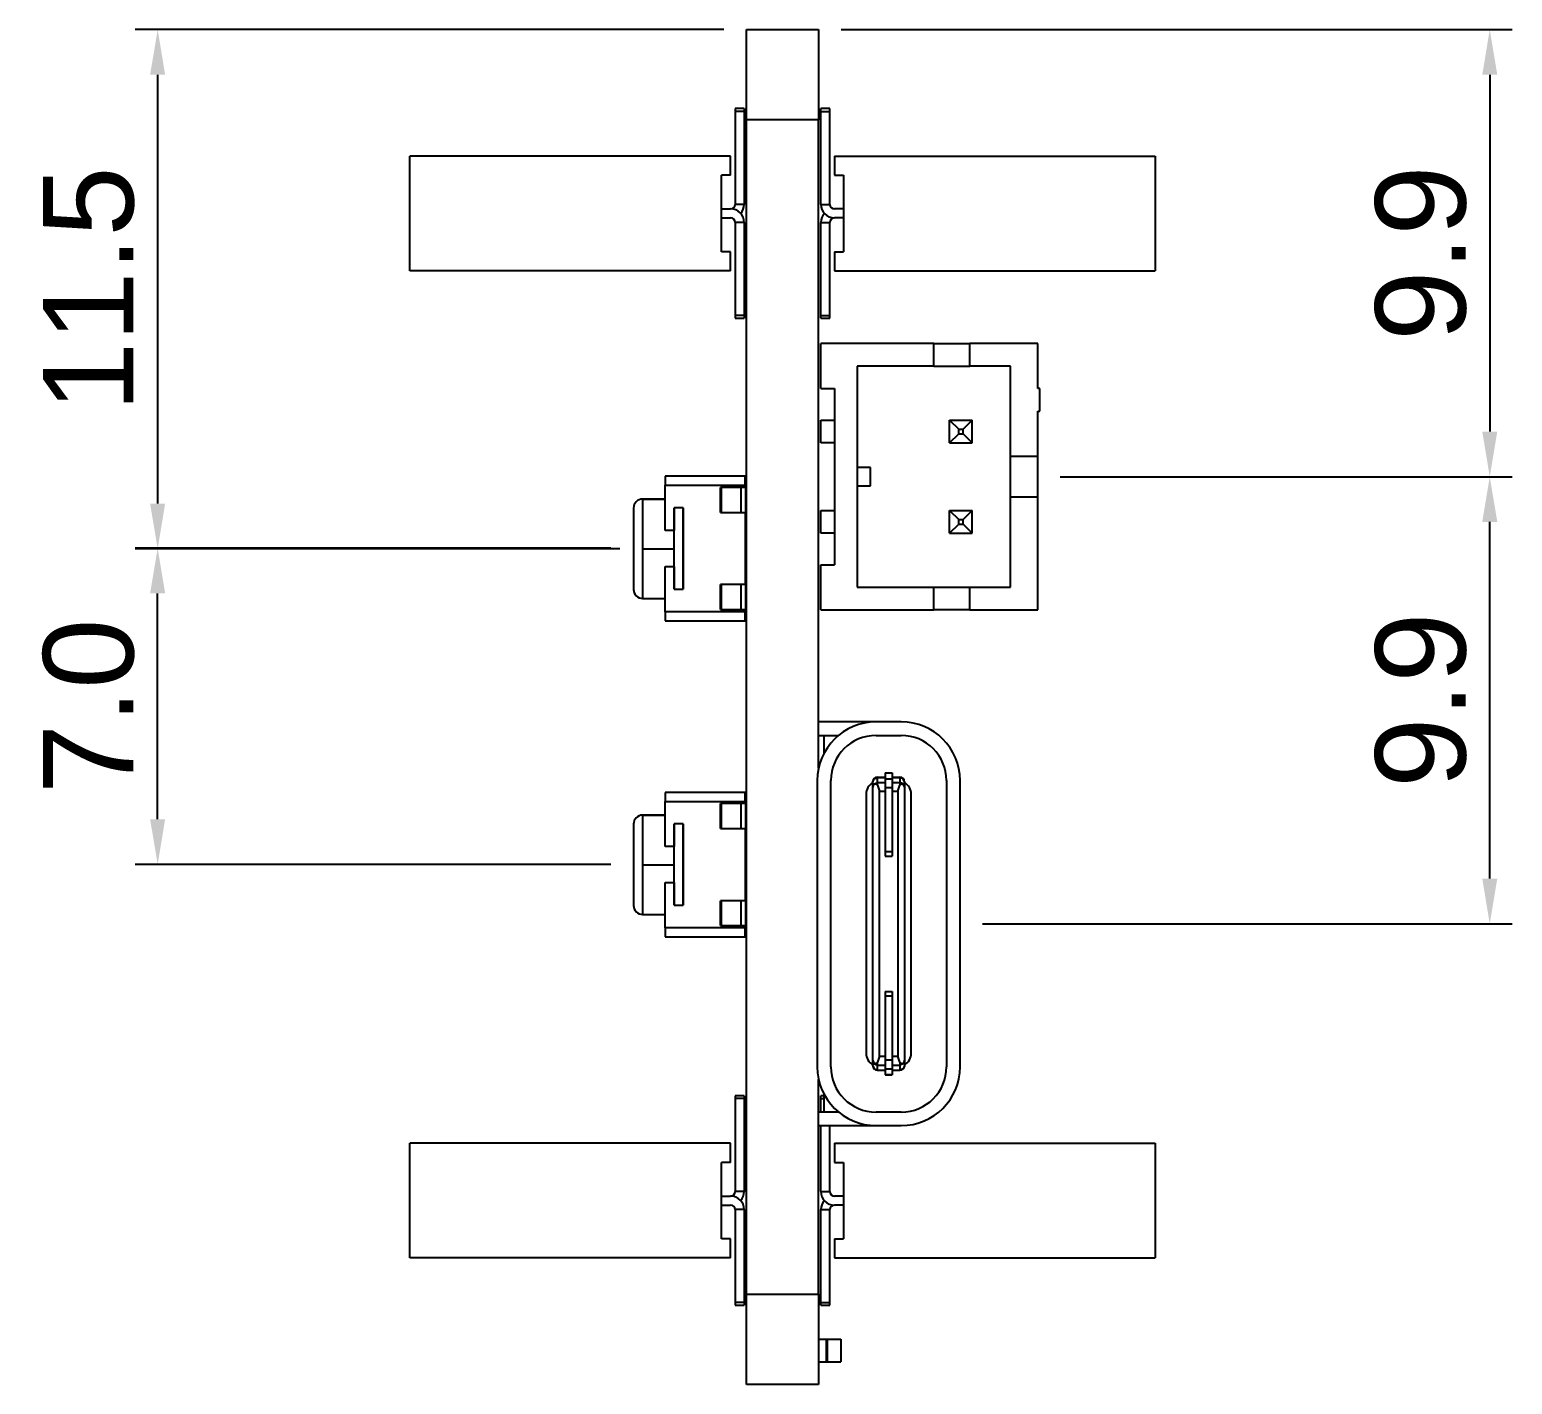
# Model space of a CAD drawing. Header units: millimetres. Extents: x -41 to 379, y -37 to 257.
# Drawn here: x 132.93 to 165.76, y 139.79 to 169.79 of the extents above; entities that cross this region are included whole.
import ezdxf

# ---------------------------------------------------------------- set-up
doc = ezdxf.new("R2010")
doc.units = ezdxf.units.MM
doc.layers.add('1', color=7, linetype='Continuous')
doc.styles.get("Standard").update_dxf_attribs({"font": 'arial.ttf'})
doc.dimstyles.get("Standard").update_dxf_attribs({"dimtxt": 2, "dimasz": 1, "dimexe": 0.5, "dimexo": 0.5, "dimgap": 0.5, "dimtad": 1, "dimdec": 1, "dimzin": 0, "dimdsep": 46, "dimtxsty": 'Standard', "dimcen": 0.09, "dimclrd": 1, "dimclre": 3, "dimclrt": 6, "dimadec": 0, "dimazin": 0, "dimtfac": 1, "dimtdec": 1, "dimtofl": 0, "dimtmove": 0, "dimatfit": 3, "dimfxl": 1, "dimtolj": 1, "dimtzin": 0, "dimarcsym": 0})

# ---------------------------------------------------------------- blocks, each defined once
blk = doc.blocks.new('*D30')
at = {"color": 3, "lineweight": -2}
for p, q in [((148.303, 169.793), (135.268, 169.793)), ((146.003, 158.298), (135.268, 158.298))]:
    blk.add_line(p, q, dxfattribs=at)
at = {"color": 1, "lineweight": -2}
blk.add_line((135.768, 168.793), (135.768, 159.298), dxfattribs=at)
at = {"color": 1, "lineweight": 18}
for points in [[(135.601, 168.793), (135.934, 168.793), (135.768, 169.793)], [(135.601, 159.298), (135.934, 159.298), (135.768, 158.298)]]:
    blk.add_solid(points, dxfattribs=at)
at = {"layer": 'Defpoints', "color": 0, "lineweight": 18}
for p in [(148.803, 169.793), (135.768, 158.298), (146.503, 158.298)]:
    blk.add_point(p, dxfattribs=at)
at = {"color": 6, "lineweight": 18, "insert": (134.246, 164.045), "char_height": 2, "attachment_point": 5, "rotation": 90}
blk.add_mtext('\\A1;11.5', dxfattribs=at)
blk = doc.blocks.new('*D31')
at = {"color": 3, "lineweight": -2}
for p, q in [((145.803, 158.308), (135.268, 158.308)), ((145.803, 151.308), (135.268, 151.308))]:
    blk.add_line(p, q, dxfattribs=at)
at = {"color": 1, "lineweight": -2}
blk.add_line((135.768, 152.308), (135.768, 157.308), dxfattribs=at)
at = {"color": 1, "lineweight": 18}
for points in [[(135.601, 157.308), (135.934, 157.308), (135.768, 158.308)], [(135.601, 152.308), (135.934, 152.308), (135.768, 151.308)]]:
    blk.add_solid(points, dxfattribs=at)
at = {"layer": 'Defpoints', "color": 0, "lineweight": 18}
for p in [(135.768, 158.308), (146.303, 158.308), (146.303, 151.308)]:
    blk.add_point(p, dxfattribs=at)
at = {"color": 6, "lineweight": 18, "insert": (134.246, 154.808), "char_height": 2, "attachment_point": 5, "rotation": 90}
blk.add_mtext('\\A1;7.0', dxfattribs=at)
blk = doc.blocks.new('*D32')
at = {"color": 3, "lineweight": -2}
for p, q in [((150.903, 169.793), (165.761, 169.793)), ((155.753, 159.893), (165.761, 159.893))]:
    blk.add_line(p, q, dxfattribs=at)
at = {"color": 1, "lineweight": -2}
blk.add_line((165.261, 168.793), (165.261, 160.893), dxfattribs=at)
at = {"color": 1, "lineweight": 18}
for points in [[(165.095, 168.793), (165.428, 168.793), (165.261, 169.793)], [(165.095, 160.893), (165.428, 160.893), (165.261, 159.893)]]:
    blk.add_solid(points, dxfattribs=at)
at = {"layer": 'Defpoints', "color": 0, "lineweight": 18}
for p in [(150.403, 169.793), (155.253, 159.893), (165.261, 159.893)]:
    blk.add_point(p, dxfattribs=at)
at = {"color": 6, "lineweight": 18, "insert": (163.74, 164.843), "char_height": 2, "attachment_point": 5, "rotation": 90}
blk.add_mtext('\\A1;9.9', dxfattribs=at)
blk = doc.blocks.new('*D33')
at = {"color": 3, "lineweight": -2}
for p, q in [((155.753, 159.893), (165.761, 159.893)), ((154.033, 149.993), (165.761, 149.993))]:
    blk.add_line(p, q, dxfattribs=at)
at = {"color": 1, "lineweight": -2}
blk.add_line((165.261, 150.993), (165.261, 158.893), dxfattribs=at)
at = {"color": 1, "lineweight": 18}
for points in [[(165.095, 158.893), (165.428, 158.893), (165.261, 159.893)], [(165.095, 150.993), (165.428, 150.993), (165.261, 149.993)]]:
    blk.add_solid(points, dxfattribs=at)
at = {"layer": 'Defpoints', "color": 0, "lineweight": 18}
for p in [(155.253, 159.893), (165.261, 159.893), (153.533, 149.993)]:
    blk.add_point(p, dxfattribs=at)
at = {"color": 6, "lineweight": 18, "insert": (163.74, 154.943), "char_height": 2, "attachment_point": 5, "rotation": 90}
blk.add_mtext('\\A1;9.9', dxfattribs=at)

msp = doc.modelspace()

# ---------------------------------------------------------------- linework, layer by layer
at = {"layer": '1'}
for p, q in [((148.803, 169.793), (150.403, 169.793)), ((148.753, 168.043), (148.553, 168.043)), ((148.753, 167.983), (148.553, 167.983)), ((148.553, 167.983), (148.553, 165.923)), ((148.753, 167.983), (148.753, 165.923)), ((148.803, 141.793), (148.803, 167.793)), ((150.403, 167.793), (148.803, 167.793)), ((150.403, 154.163), (150.403, 167.793)), ((150.653, 168.043), (150.453, 168.043)), ((150.453, 165.923), (150.453, 167.983)), ((150.453, 167.983), (150.653, 167.983)), ((150.653, 165.923), (150.653, 167.983)), ((141.353, 164.453), (141.353, 166.993)), ((148.453, 166.993), (141.353, 166.993)), ((148.453, 166.569), (148.453, 166.993)), ((150.753, 166.993), (150.753, 166.569)), ((150.753, 166.993), (157.853, 166.993)), ((157.853, 166.993), (157.853, 164.453)), ((148.253, 164.876), (148.253, 166.569)), ((148.453, 166.569), (148.253, 166.569)), ((150.753, 166.569), (150.953, 166.569)), ((150.953, 166.569), (150.953, 164.876)), ((148.253, 165.823), (148.453, 165.823)), ((148.753, 165.923), (148.553, 165.923)), ((150.453, 165.923), (150.653, 165.923)), ((150.953, 165.823), (150.753, 165.823)), ((148.253, 165.623), (148.453, 165.623)), ((148.753, 165.523), (148.553, 165.523)), ((148.553, 165.523), (148.553, 163.463)), ((148.753, 165.523), (148.753, 163.463)), ((150.453, 165.523), (150.653, 165.523)), ((150.453, 163.463), (150.453, 165.523)), ((150.653, 163.463), (150.653, 165.523)), ((150.953, 165.623), (150.753, 165.623)), ((148.453, 164.876), (148.253, 164.876)), ((148.453, 164.453), (148.453, 164.876)), ((150.753, 164.876), (150.953, 164.876)), ((150.753, 164.876), (150.753, 164.453)), ((148.453, 164.453), (141.353, 164.453)), ((150.753, 164.453), (157.853, 164.453)), ((148.753, 163.463), (148.553, 163.463)), ((148.553, 163.403), (148.753, 163.403)), ((150.453, 163.463), (150.653, 163.463)), ((150.453, 163.403), (150.653, 163.403)), ((152.953, 162.843), (150.453, 162.843)), ((150.453, 161.843), (150.453, 162.843)), ((152.953, 162.343), (152.953, 162.843)), ((155.253, 162.843), (153.753, 162.843)), ((153.753, 162.343), (153.753, 162.843)), ((155.253, 161.843), (155.253, 162.843)), ((152.953, 162.343), (151.253, 162.343)), ((151.253, 162.343), (151.253, 157.443)), ((154.653, 162.343), (153.753, 162.343)), ((154.653, 160.343), (154.653, 162.343)), ((150.453, 161.843), (150.753, 161.843)), ((150.753, 161.843), (150.753, 157.943)), ((155.303, 161.843), (155.253, 161.843)), ((155.303, 161.343), (155.303, 161.843)), ((155.253, 161.343), (155.303, 161.343)), ((155.253, 160.343), (155.253, 161.343)), ((150.453, 160.643), (150.453, 161.143)), ((153.303, 161.143), (153.803, 161.143)), ((153.303, 161.143), (153.503, 160.943)), ((153.303, 160.643), (153.303, 161.143)), ((153.503, 160.943), (153.603, 160.943)), ((153.503, 160.843), (153.503, 160.943)), ((153.803, 161.143), (153.603, 160.943)), ((153.603, 160.843), (153.603, 160.943)), ((153.803, 160.643), (153.803, 161.143)), ((153.303, 160.643), (153.503, 160.843)), ((153.303, 160.643), (153.803, 160.643)), ((153.503, 160.843), (153.603, 160.843)), ((153.603, 160.843), (153.803, 160.643)), ((154.653, 159.443), (154.653, 160.343)), ((155.253, 160.343), (154.653, 160.343)), ((155.253, 159.443), (155.253, 160.343)), ((148.778, 159.903), (147.003, 159.903)), ((151.553, 160.093), (151.253, 160.093)), ((151.553, 159.693), (151.553, 160.093)), ((147.003, 159.703), (148.778, 159.703)), ((147.003, 158.704), (147.003, 159.703)), ((148.231, 159.103), (148.231, 159.653)), ((148.255, 159.653), (148.231, 159.653)), ((148.255, 159.103), (148.255, 159.653)), ((148.679, 159.653), (148.255, 159.653)), ((148.679, 159.653), (148.679, 159.103)), ((148.803, 159.804), (148.778, 159.804)), ((148.778, 159.703), (148.778, 159.653)), ((148.793, 159.103), (148.793, 159.653)), ((151.253, 159.693), (151.553, 159.693)), ((146.503, 159.398), (147.003, 159.398)), ((147.003, 159.398), (146.503, 159.398)), ((154.653, 157.443), (154.653, 159.443)), ((155.253, 159.443), (154.653, 159.443)), ((155.253, 156.943), (155.253, 159.443)), ((147.203, 159.204), (147.203, 158.704)), ((147.403, 159.204), (147.203, 159.204)), ((147.203, 157.403), (147.203, 159.204)), ((147.403, 159.204), (147.203, 159.204)), ((147.403, 159.204), (147.403, 157.403)), ((147.403, 157.403), (147.403, 159.204)), ((148.231, 159.103), (148.255, 159.103)), ((148.255, 159.103), (148.679, 159.103)), ((148.778, 159.103), (148.778, 157.504)), ((150.453, 158.643), (150.453, 159.143)), ((153.303, 159.143), (153.803, 159.143)), ((153.303, 159.143), (153.503, 158.943)), ((153.303, 158.643), (153.303, 159.143)), ((153.503, 158.943), (153.603, 158.943)), ((153.503, 158.843), (153.503, 158.943)), ((153.803, 159.143), (153.603, 158.943)), ((153.603, 158.843), (153.603, 158.943)), ((153.803, 158.643), (153.803, 159.143)), ((147.203, 158.704), (147.003, 158.704)), ((148.803, 158.853), (148.778, 158.853)), ((153.303, 158.643), (153.503, 158.843)), ((153.303, 158.643), (153.803, 158.643)), ((153.503, 158.843), (153.603, 158.843)), ((153.603, 158.843), (153.803, 158.643)), ((146.503, 158.298), (147.203, 158.298)), ((147.003, 157.903), (147.203, 157.903)), ((147.003, 156.903), (147.003, 157.903)), ((147.203, 157.903), (147.203, 157.403)), ((150.453, 156.943), (150.453, 157.943)), ((150.453, 157.943), (150.753, 157.943)), ((148.803, 157.753), (148.778, 157.753)), ((147.203, 157.403), (147.403, 157.403)), ((147.203, 157.403), (147.403, 157.403)), ((148.231, 156.954), (148.231, 157.503)), ((148.255, 157.503), (148.231, 157.503)), ((148.679, 157.503), (148.255, 157.503)), ((148.255, 156.954), (148.255, 157.503)), ((148.679, 157.503), (148.679, 156.954)), ((148.793, 156.954), (148.793, 157.503)), ((151.253, 157.443), (152.953, 157.443)), ((152.953, 156.943), (152.953, 157.443)), ((153.753, 157.443), (154.653, 157.443)), ((153.753, 156.943), (153.753, 157.443)), ((146.503, 157.198), (147.003, 157.198)), ((148.231, 156.954), (148.255, 156.954)), ((148.255, 156.954), (148.679, 156.954)), ((148.778, 156.954), (148.778, 156.903)), ((150.453, 156.943), (152.953, 156.943)), ((153.753, 156.943), (155.253, 156.943)), ((148.778, 156.903), (147.003, 156.903)), ((147.003, 156.704), (148.778, 156.704)), ((148.803, 156.803), (148.778, 156.803)), ((151.673, 154.463), (150.403, 154.463)), ((152.233, 154.463), (151.673, 154.463)), ((150.403, 154.163), (150.842, 154.163)), ((150.403, 153.441), (150.403, 154.163)), ((150.523, 153.769), (150.523, 154.163)), ((151.673, 154.163), (152.233, 154.163)), ((151.878, 153.338), (152.028, 153.338)), ((151.878, 153.333), (151.878, 153.203)), ((151.878, 153.333), (152.028, 153.333)), ((152.028, 153.333), (152.028, 153.203)), ((150.373, 153.163), (150.373, 146.823)), ((150.673, 146.823), (150.673, 153.163)), ((151.603, 153.025), (151.603, 153.135)), ((151.603, 146.972), (151.603, 153.014)), ((151.703, 153.238), (151.878, 153.238)), ((151.703, 153.233), (151.878, 153.233)), ((151.703, 153.122), (151.703, 153.233)), ((151.703, 153.122), (151.878, 153.122)), ((151.703, 153.059), (151.753, 152.927)), ((151.878, 153.203), (152.028, 153.203)), ((151.878, 153.007), (151.878, 151.593)), ((151.878, 153.007), (152.028, 153.007)), ((152.028, 153.238), (152.203, 153.238)), ((152.028, 153.233), (152.203, 153.233)), ((152.028, 153.122), (152.203, 153.122)), ((152.028, 153.007), (152.028, 151.593)), ((152.153, 152.927), (152.203, 153.059)), ((152.203, 153.233), (152.203, 153.122)), ((152.303, 153.135), (152.303, 153.025)), ((152.303, 153.014), (152.303, 146.972)), ((153.233, 153.163), (153.233, 146.823)), ((153.533, 146.823), (153.533, 153.163)), ((148.778, 152.903), (147.003, 152.903)), ((147.003, 152.703), (148.778, 152.703)), ((147.003, 151.704), (147.003, 152.703)), ((148.231, 152.104), (148.231, 152.653)), ((148.255, 152.653), (148.231, 152.653)), ((148.255, 152.104), (148.255, 152.653)), ((148.679, 152.653), (148.255, 152.653)), ((148.679, 152.653), (148.679, 152.104)), ((148.803, 152.804), (148.778, 152.804)), ((148.778, 152.703), (148.778, 152.653)), ((148.793, 152.104), (148.793, 152.653)), ((151.453, 152.858), (151.453, 147.128)), ((151.753, 152.927), (151.878, 152.927)), ((151.753, 147.058), (151.753, 152.927)), ((152.028, 152.927), (152.153, 152.927)), ((152.153, 152.927), (152.153, 147.058)), ((152.453, 147.128), (152.453, 152.858)), ((146.503, 152.398), (147.003, 152.398)), ((147.003, 152.398), (146.503, 152.398)), ((147.203, 150.403), (147.203, 152.204)), ((147.403, 152.204), (147.203, 152.204)), ((147.203, 152.204), (147.203, 151.704)), ((147.403, 152.204), (147.203, 152.204)), ((147.403, 150.403), (147.403, 152.204)), ((147.403, 152.204), (147.403, 150.403)), ((148.231, 152.104), (148.255, 152.104)), ((148.255, 152.104), (148.679, 152.104)), ((148.778, 152.103), (148.778, 150.504)), ((147.203, 151.704), (147.003, 151.704)), ((148.803, 151.854), (148.778, 151.854)), ((151.878, 151.593), (152.028, 151.593)), ((151.878, 151.493), (152.028, 151.493)), ((146.503, 151.298), (147.203, 151.298)), ((147.003, 150.903), (147.203, 150.903)), ((147.003, 149.903), (147.003, 150.903)), ((147.203, 150.903), (147.203, 150.403)), ((148.803, 150.754), (148.778, 150.754)), ((147.203, 150.403), (147.403, 150.403)), ((147.203, 150.403), (147.403, 150.403)), ((148.231, 149.953), (148.231, 150.503)), ((148.255, 150.503), (148.231, 150.503)), ((148.255, 149.953), (148.255, 150.503)), ((148.679, 150.503), (148.255, 150.503)), ((148.679, 150.503), (148.679, 149.953)), ((148.793, 149.953), (148.793, 150.503)), ((146.503, 150.198), (147.003, 150.198)), ((148.778, 149.903), (147.003, 149.903)), ((147.003, 149.703), (148.778, 149.703)), ((148.231, 149.953), (148.255, 149.953)), ((148.255, 149.953), (148.679, 149.953)), ((148.778, 149.953), (148.778, 149.903)), ((148.803, 149.804), (148.778, 149.804)), ((151.878, 148.493), (152.028, 148.493)), ((151.878, 148.393), (151.878, 146.978)), ((151.878, 148.393), (152.028, 148.393)), ((152.028, 148.393), (152.028, 146.978)), ((151.603, 146.85), (151.603, 146.961)), ((151.753, 147.058), (151.703, 146.926)), ((151.703, 146.752), (151.703, 146.863)), ((151.703, 146.863), (151.878, 146.863)), ((151.703, 146.752), (151.878, 146.752)), ((151.703, 146.748), (151.878, 146.748)), ((151.753, 147.058), (151.878, 147.058)), ((151.878, 146.978), (152.028, 146.978)), ((151.878, 146.783), (151.878, 146.652)), ((151.878, 146.783), (152.028, 146.783)), ((152.028, 147.058), (152.153, 147.058)), ((152.028, 146.863), (152.203, 146.863)), ((152.028, 146.783), (152.028, 146.652)), ((152.028, 146.752), (152.203, 146.752)), ((152.028, 146.748), (152.203, 146.748)), ((152.203, 146.926), (152.153, 147.058)), ((152.203, 146.863), (152.203, 146.752)), ((152.303, 146.961), (152.303, 146.85)), ((150.403, 145.523), (150.403, 146.545)), ((151.878, 146.652), (152.028, 146.652)), ((151.878, 146.648), (152.028, 146.648)), ((148.753, 146.183), (148.553, 146.183)), ((148.753, 146.123), (148.553, 146.123)), ((148.553, 146.123), (148.553, 144.063)), ((148.753, 146.123), (148.753, 144.063)), ((150.523, 146.183), (150.453, 146.183)), ((150.453, 145.823), (150.453, 146.123)), ((150.453, 146.123), (150.523, 146.123)), ((150.523, 145.823), (150.523, 146.217)), ((150.842, 145.823), (150.403, 145.823)), ((152.233, 145.823), (151.673, 145.823)), ((150.403, 145.523), (151.673, 145.523)), ((150.403, 141.793), (150.403, 145.523)), ((150.453, 144.063), (150.453, 145.523)), ((150.653, 144.063), (150.653, 145.523)), ((151.673, 145.523), (152.233, 145.523)), ((141.353, 142.593), (141.353, 145.133)), ((148.453, 145.133), (141.353, 145.133)), ((148.453, 144.709), (148.453, 145.133)), ((150.753, 145.133), (150.753, 144.709)), ((150.753, 145.133), (157.853, 145.133)), ((157.853, 145.133), (157.853, 142.593)), ((148.253, 143.016), (148.253, 144.709)), ((148.453, 144.709), (148.253, 144.709)), ((150.753, 144.709), (150.953, 144.709)), ((150.953, 144.709), (150.953, 143.016)), ((148.253, 143.963), (148.453, 143.963)), ((148.753, 144.063), (148.553, 144.063)), ((150.453, 144.063), (150.653, 144.063)), ((150.953, 143.963), (150.753, 143.963)), ((148.253, 143.763), (148.453, 143.763)), ((148.753, 143.663), (148.553, 143.663)), ((148.553, 143.663), (148.553, 141.603)), ((148.753, 143.663), (148.753, 141.603)), ((150.453, 143.663), (150.653, 143.663)), ((150.453, 141.603), (150.453, 143.663)), ((150.653, 141.603), (150.653, 143.663)), ((150.953, 143.763), (150.753, 143.763)), ((148.453, 143.016), (148.253, 143.016)), ((148.453, 142.593), (148.453, 143.016)), ((150.753, 143.016), (150.953, 143.016)), ((150.753, 143.016), (150.753, 142.593)), ((148.453, 142.593), (141.353, 142.593)), ((150.753, 142.593), (157.853, 142.593)), ((148.753, 141.603), (148.553, 141.603)), ((148.553, 141.543), (148.753, 141.543)), ((148.803, 141.793), (150.403, 141.793)), ((150.453, 141.603), (150.653, 141.603)), ((150.453, 141.543), (150.653, 141.543)), ((150.41, 140.793), (150.58, 140.793)), ((150.41, 140.293), (150.41, 140.793)), ((150.58, 140.293), (150.58, 140.793)), ((150.595, 140.793), (150.895, 140.793)), ((150.595, 140.293), (150.595, 140.793)), ((150.895, 140.793), (150.895, 140.293)), ((150.41, 140.293), (150.58, 140.293)), ((150.595, 140.293), (150.895, 140.293)), ((150.403, 139.793), (148.803, 139.793))]:
    msp.add_line(p, q, dxfattribs=at)
for points in [[(148.803, 167.793), (148.803, 168.558), (148.803, 169.207), (148.803, 169.64), (148.803, 169.793)], [(150.403, 169.793), (150.403, 169.64), (150.403, 169.207), (150.403, 168.558), (150.403, 167.793)], [(148.553, 168.043), (148.553, 168.028), (148.553, 167.983)], [(148.753, 168.043), (148.753, 168.028), (148.753, 167.983)], [(150.453, 167.983), (150.453, 168.028), (150.453, 168.043)], [(150.653, 167.983), (150.653, 168.028), (150.653, 168.043)], [(148.553, 163.463), (148.553, 163.418), (148.553, 163.403)], [(148.753, 163.463), (148.753, 163.418), (148.753, 163.403)], [(150.453, 163.403), (150.453, 163.418), (150.453, 163.463)], [(150.653, 163.403), (150.653, 163.418), (150.653, 163.463)], [(152.953, 162.843), (153.07, 162.843), (153.353, 162.843), (153.636, 162.843), (153.753, 162.843)], [(152.953, 162.343), (153.07, 162.343), (153.353, 162.343), (153.636, 162.343), (153.753, 162.343)], [(150.453, 161.143), (150.533, 161.143), (150.753, 161.143)], [(150.753, 160.643), (150.533, 160.643), (150.453, 160.643)], [(147.003, 159.903), (147.003, 159.845), (147.003, 159.703)], [(148.778, 159.703), (148.778, 159.845), (148.778, 159.903)], [(148.793, 159.653), (148.761, 159.653), (148.679, 159.653)], [(146.503, 159.398), (146.503, 159.251), (146.503, 158.848), (146.503, 158.298)], [(146.303, 159.198), (146.303, 159.091), (146.303, 158.749), (146.303, 158.308), (146.303, 157.864), (146.303, 157.514), (146.303, 157.398)], [(148.679, 159.103), (148.761, 159.103), (148.793, 159.103)], [(150.453, 159.143), (150.533, 159.143), (150.753, 159.143)], [(150.753, 158.643), (150.533, 158.643), (150.453, 158.643)], [(146.503, 158.298), (146.503, 157.748), (146.503, 157.345), (146.503, 157.198)], [(148.793, 157.503), (148.761, 157.503), (148.679, 157.503)], [(152.953, 157.443), (153.07, 157.443), (153.353, 157.443), (153.636, 157.443), (153.753, 157.443)], [(148.679, 156.954), (148.761, 156.954), (148.793, 156.954)], [(153.753, 156.943), (153.636, 156.943), (153.353, 156.943), (153.07, 156.943), (152.953, 156.943)], [(147.003, 156.903), (147.003, 156.762), (147.003, 156.704)], [(148.778, 156.704), (148.778, 156.762), (148.778, 156.903)], [(151.878, 153.338), (151.878, 153.337), (151.878, 153.333)], [(152.028, 153.338), (152.028, 153.337), (152.028, 153.333)], [(151.603, 153.135), (151.632, 153.204), (151.703, 153.233)], [(151.603, 153.135), (151.603, 153.137), (151.603, 153.138)], [(151.603, 153.025), (151.632, 153.094), (151.703, 153.122)], [(151.703, 153.059), (151.696, 153.066), (151.689, 153.072), (151.685, 153.075), (151.682, 153.077), (151.678, 153.079), (151.674, 153.081), (151.666, 153.084), (151.657, 153.085), (151.653, 153.085), (151.649, 153.084), (151.645, 153.084), (151.641, 153.082), (151.633, 153.079), (151.626, 153.073), (151.622, 153.07), (151.619, 153.066), (151.616, 153.062), (151.613, 153.058), (151.611, 153.053), (151.609, 153.048), (151.607, 153.043), (151.605, 153.037), (151.604, 153.026), (151.603, 153.014)], [(151.603, 153.014), (151.603, 153.02), (151.603, 153.025)], [(151.703, 153.233), (151.703, 153.237), (151.703, 153.238)], [(151.703, 153.059), (151.703, 153.099), (151.703, 153.122)], [(151.878, 153.203), (151.878, 153.133), (151.878, 153.007)], [(152.028, 153.203), (152.028, 153.133), (152.028, 153.007)], [(152.203, 153.238), (152.203, 153.237), (152.203, 153.233)], [(152.303, 153.135), (152.274, 153.204), (152.203, 153.233)], [(152.303, 153.025), (152.274, 153.094), (152.203, 153.122)], [(152.203, 153.122), (152.203, 153.099), (152.203, 153.059)], [(152.303, 153.014), (152.302, 153.025), (152.301, 153.037), (152.299, 153.042), (152.297, 153.048), (152.295, 153.053), (152.293, 153.058), (152.287, 153.066), (152.281, 153.073), (152.273, 153.079), (152.265, 153.082), (152.257, 153.084), (152.249, 153.085), (152.24, 153.084), (152.232, 153.081), (152.224, 153.077), (152.217, 153.072), (152.21, 153.066), (152.203, 153.059)], [(152.303, 153.138), (152.303, 153.137), (152.303, 153.135)], [(152.303, 153.025), (152.303, 153.02), (152.303, 153.014)], [(147.003, 152.903), (147.003, 152.845), (147.003, 152.703)], [(148.793, 152.653), (148.761, 152.653), (148.679, 152.653)], [(148.778, 152.703), (148.778, 152.845), (148.778, 152.903)], [(146.503, 152.398), (146.503, 152.251), (146.503, 151.848), (146.503, 151.298)], [(146.303, 152.198), (146.303, 152.091), (146.303, 151.749), (146.303, 151.308), (146.303, 150.864), (146.303, 150.514), (146.303, 150.398)], [(148.679, 152.104), (148.761, 152.104), (148.793, 152.104)], [(151.878, 151.593), (151.878, 151.522), (151.878, 151.493)], [(152.028, 151.593), (152.028, 151.522), (152.028, 151.493)], [(146.503, 151.298), (146.503, 150.748), (146.503, 150.345), (146.503, 150.198)], [(148.793, 150.503), (148.761, 150.503), (148.679, 150.503)], [(147.003, 149.903), (147.003, 149.762), (147.003, 149.703)], [(148.679, 149.953), (148.761, 149.953), (148.793, 149.953)], [(148.778, 149.703), (148.778, 149.762), (148.778, 149.903)], [(151.878, 148.493), (151.878, 148.463), (151.878, 148.393)], [(152.028, 148.493), (152.028, 148.463), (152.028, 148.393)], [(151.603, 146.961), (151.603, 146.965), (151.603, 146.972)], [(151.603, 146.972), (151.603, 146.96), (151.605, 146.949), (151.607, 146.943), (151.608, 146.938), (151.611, 146.933), (151.613, 146.928), (151.619, 146.919), (151.625, 146.912), (151.633, 146.907), (151.641, 146.903), (151.649, 146.901), (151.657, 146.901), (151.665, 146.902), (151.674, 146.904), (151.681, 146.908), (151.689, 146.913), (151.696, 146.919), (151.703, 146.926)], [(151.603, 146.961), (151.632, 146.892), (151.703, 146.863)], [(151.603, 146.848), (151.603, 146.848), (151.603, 146.85)], [(151.603, 146.85), (151.632, 146.781), (151.703, 146.752)], [(151.703, 146.863), (151.703, 146.886), (151.703, 146.926)], [(151.703, 146.748), (151.703, 146.749), (151.703, 146.752)], [(151.878, 146.978), (151.878, 146.853), (151.878, 146.783)], [(152.028, 146.978), (152.028, 146.853), (152.028, 146.783)], [(152.203, 146.926), (152.21, 146.919), (152.217, 146.913), (152.22, 146.911), (152.224, 146.908), (152.228, 146.906), (152.232, 146.904), (152.24, 146.902), (152.248, 146.901), (152.253, 146.901), (152.257, 146.901), (152.261, 146.902), (152.265, 146.903), (152.273, 146.907), (152.28, 146.912), (152.284, 146.915), (152.287, 146.919), (152.29, 146.923), (152.293, 146.928), (152.295, 146.932), (152.297, 146.937), (152.299, 146.943), (152.301, 146.948), (152.302, 146.96), (152.303, 146.972)], [(152.303, 146.961), (152.274, 146.892), (152.203, 146.863)], [(152.203, 146.926), (152.203, 146.886), (152.203, 146.863)], [(152.303, 146.85), (152.274, 146.781), (152.203, 146.752)], [(152.203, 146.752), (152.203, 146.749), (152.203, 146.748)], [(152.303, 146.972), (152.303, 146.965), (152.303, 146.961)], [(152.303, 146.85), (152.303, 146.848), (152.303, 146.848)], [(151.878, 146.652), (151.878, 146.649), (151.878, 146.648)], [(152.028, 146.652), (152.028, 146.649), (152.028, 146.648)], [(148.553, 146.183), (148.553, 146.167), (148.553, 146.123)], [(148.753, 146.183), (148.753, 146.167), (148.753, 146.123)], [(150.453, 146.123), (150.453, 146.167), (150.453, 146.183)], [(148.553, 141.603), (148.553, 141.558), (148.553, 141.543)], [(148.753, 141.603), (148.753, 141.558), (148.753, 141.543)], [(148.803, 139.793), (148.803, 139.945), (148.803, 140.379), (148.803, 141.027), (148.803, 141.793)], [(150.403, 141.793), (150.403, 141.027), (150.403, 140.379), (150.403, 139.945), (150.403, 139.793)], [(150.453, 141.543), (150.453, 141.558), (150.453, 141.603)], [(150.653, 141.543), (150.653, 141.558), (150.653, 141.603)], [(150.41, 140.793), (150.407, 140.793), (150.403, 140.793)], [(150.58, 140.793), (150.591, 140.793), (150.595, 140.793)], [(150.41, 140.293), (150.407, 140.293), (150.403, 140.293)], [(150.58, 140.293), (150.591, 140.293), (150.595, 140.293)]]:
    msp.add_lwpolyline(points, dxfattribs=at)
for centre, radius, start, end in [((148.453, 165.923), 0.1, 270, 0), ((148.453, 165.523), 0.3, 0, 90), ((148.453, 165.923), 0.3, 318.1894, 0), ((150.753, 165.923), 0.3, 180, 270), ((150.753, 165.923), 0.1, 180, 270), ((148.453, 165.523), 0.1, 0, 90), ((150.753, 165.523), 0.3, 138.1894, 180), ((150.753, 165.523), 0.1, 90, 180), ((146.503, 159.198), 0.2, 90, 180), ((146.503, 157.398), 0.2, 180, 270), ((151.673, 153.163), 1.3, 90, 180), ((152.233, 153.163), 1.3, 0, 90), ((151.673, 153.163), 1, 90, 180), ((152.233, 153.163), 1, 0, 90), ((151.753, 152.858), 0.3, 120.0009, 180), ((151.703, 153.138), 0.1, 90, 180), ((152.203, 153.138), 0.1, 0, 90), ((152.153, 152.858), 0.3, 0, 59.9991), ((146.503, 152.198), 0.2, 90, 180), ((146.503, 150.398), 0.2, 180, 270), ((151.753, 147.128), 0.3, 180, 239.9991), ((152.153, 147.128), 0.3, 300.0009, 0), ((151.673, 146.823), 1.3, 180, 270), ((151.673, 146.823), 1, 180, 270), ((151.703, 146.848), 0.1, 180, 270), ((152.203, 146.848), 0.1, 270, 0), ((152.233, 146.823), 1.3, 270, 0), ((152.233, 146.823), 1, 270, 0), ((148.453, 144.063), 0.1, 270, 0), ((148.453, 143.663), 0.3, 0, 90), ((148.453, 144.063), 0.3, 318.1894, 0), ((150.753, 144.063), 0.3, 180, 270), ((150.753, 143.663), 0.3, 138.1894, 180), ((150.753, 144.063), 0.1, 180, 270), ((148.453, 143.663), 0.1, 0, 90), ((150.753, 143.663), 0.1, 90, 180)]:
    msp.add_arc(centre, radius, start, end, dxfattribs=at)

# ---------------------------------------------------------------- dimensions: what is measured, and where the dimension line sits
at = {"lineweight": 18}
for base, p1, p2, picture, middle in [((135.768, 158.298), (148.803, 169.793), (146.503, 158.298), '*D30', (134.246, 164.045)), ((165.261, 159.893), (150.403, 169.793), (155.253, 159.893), '*D32', (163.74, 164.843)), ((165.261, 159.893), (153.533, 149.993), (155.253, 159.893), '*D33', (163.74, 154.943)), ((135.768, 158.308), (146.303, 151.308), (146.303, 158.308), '*D31', (134.246, 154.808))]:
    dim = msp.add_linear_dim(base=base, p1=p1, p2=p2, angle=90, dimstyle='Standard', dxfattribs=at)
    dim.commit()
    dim.dimension.update_dxf_attribs({"geometry": picture, "text_midpoint": middle})

doc.saveas('drawing.dxf')
